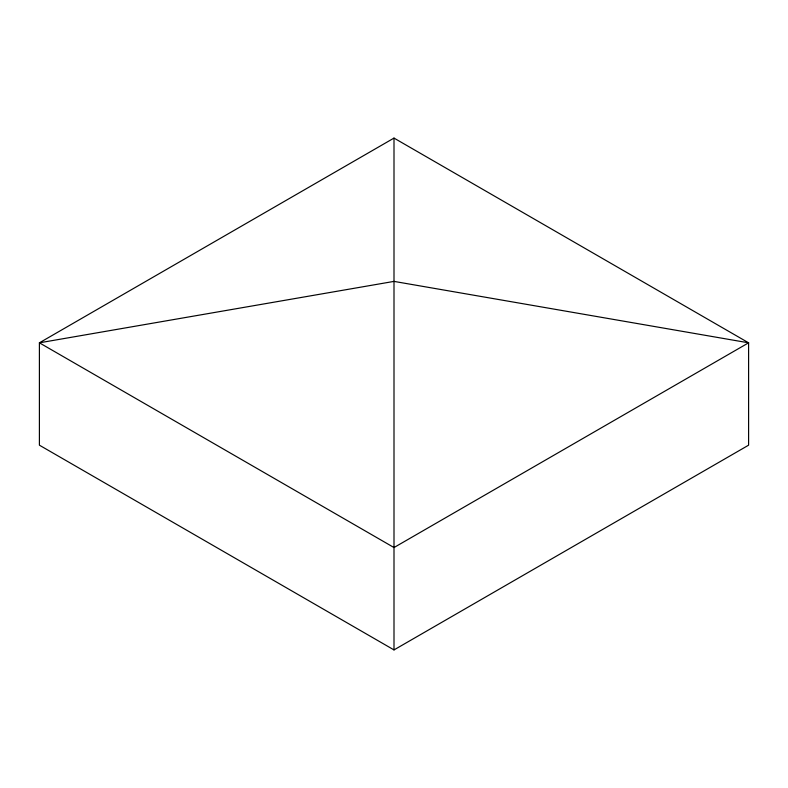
<?xml version="1.0" encoding="UTF-8"?>
<svg xmlns="http://www.w3.org/2000/svg" width="788" height="788" viewBox="0 0 788 788"><rect width="100%" height="100%" fill="white"/><g stroke="black" fill="none" stroke-linecap="round" stroke-linejoin="round"><path stroke-width="1.18" d="M394 138.087L39.4 342.819L39.4 445.181L394 649.913L748.6 445.181L748.6 342.819L394 138.087L394 649.913M748.6 342.819L394 547.542L39.4 342.819L394 281.395L748.6 342.819"/></g></svg>
